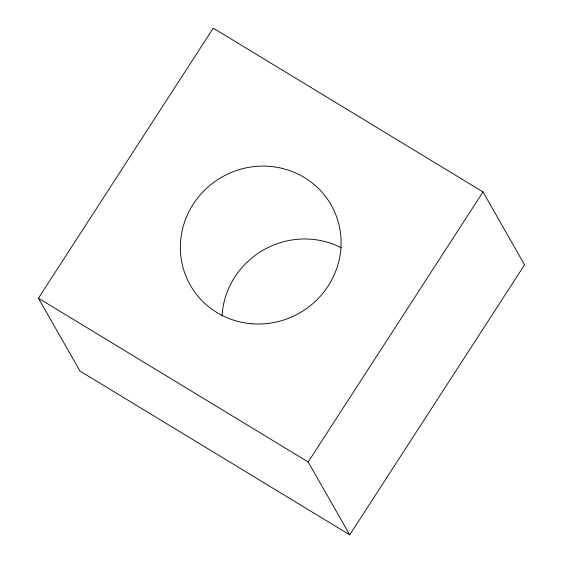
<?xml version="1.0" encoding="UTF-8"?>
<svg xmlns="http://www.w3.org/2000/svg" width="563" height="563" viewBox="0 0 563 563"><rect width="100%" height="100%" fill="white"/><g stroke="black" fill="none" stroke-linecap="round" stroke-linejoin="round"><path stroke-width="0.84" d="M38.425 298.193L213.257 28.15L483.012 191.934L524.575 264.807L349.743 534.85L79.988 371.066L38.425 298.193L308.179 461.977L349.743 534.85M308.179 461.977L483.012 191.934M222.04 315.963A81.03 78.271 -29.7 0 1 341.164 247.727M252.147 323.788A81.03 78.271 -29.7 0 0 334.204 210.963A81.03 78.271 -29.7 0 0 195.804 200.442A81.03 78.271 -29.7 0 0 252.147 323.788"/></g></svg>
